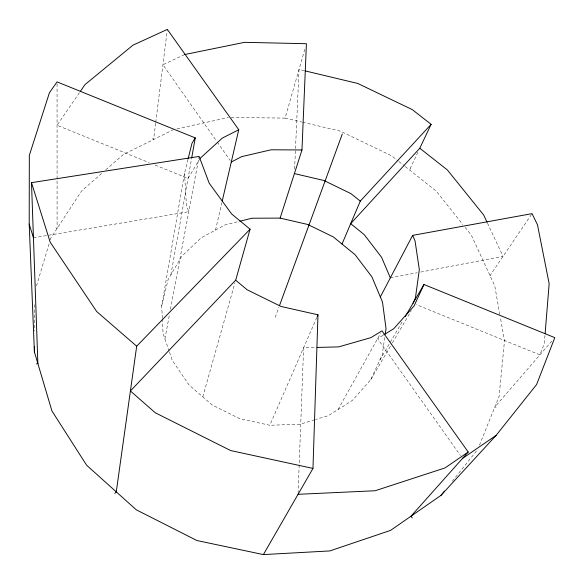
<?xml version="1.0" encoding="UTF-8"?>
<svg xmlns="http://www.w3.org/2000/svg" width="584" height="584" viewBox="0 0 584 584"><rect width="100%" height="100%" fill="white"/><g stroke="black" fill="none" stroke-linecap="round" stroke-linejoin="round"><path stroke-width="0.44" stroke-dasharray="2.92 2.19" d="M298.103 493.392L303.614 347.743L316.17 347.436M294.599 169.068L299.037 69.438L304.3 70.693M544.967 335.464L544.31 343.647L539.908 354.875L416.363 304.651M155.636 123.275L153.614 139.488L152.658 138.087M155.745 122.377L167.331 29.412M384.739 337.537L382.126 355.196L370.752 379.673L352.481 400.361L328.405 415.625L315.572 419.524M162.323 318.302L161.71 305.819L184.507 173.346L188.15 158.717M170.864 274.867L191.494 159.052M164.907 338.859L169.448 314.681M170.455 309.308L198.962 157.322M215.511 230.067L221.854 202.677M161.71 305.819L168.126 279.561L181.624 256.427L201.078 237.863L225.066 224.906L238.958 221.453M202.779 396.879L234.951 282.817M231.111 117.501L285.087 118.092L305.184 48.005M36.478 285.875L49.246 243.302M50.29 239.827L50.808 238.089L81.439 191.143L102.412 172.806M275.181 317.397L278.948 307.118M479.435 445.242L499.064 396.529L504.503 340.8L500.269 316.915M169.47 352.188L172.316 360.518L189.012 384.958L212.021 404.88L239.666 418.677L269.823 425.276L316.893 317.28M417.881 152.271L409.501 169.944L410.53 168.82M338.099 409.479L380.651 333.194M379.856 360.08L389.849 342.961M390.302 342.18L403.011 320.397M370.752 379.673L391.937 343.64M392.397 342.859L411.282 310.739M200.232 158.235L188.041 178.448L155.081 165.068M531.549 214.386L489.998 275.59L491.129 275.371M79.424 92.732L57.064 125.275L149.168 162.666M452.308 481.223L477.756 449.403M551.822 341.1L494.86 406.96L496.079 407.457M105.792 169.849L123.385 154.475L173.455 129.648M382.98 335.347L377.607 338.662L460.411 455.447M184.595 54.553L162.929 64.751L216.664 141.24M314.718 419.779L300.169 424.196L269.823 425.276M177.003 128.86L228.41 117.472M390.346 277.853L417.18 272.735M420.757 272.049L503.058 256.354L487.092 222.3M33.441 237.805L188.763 211.7L186.449 205.386L184.507 173.346M285.087 118.092L301.797 122.034M302.68 122.246L340.494 131.166L391.776 155.913L398.164 160.965M55.881 227.986L57.086 228.475L57.057 81.884M398.872 161.527L404.544 166.017M405.252 166.579L436.248 191.121L462.856 224.512M465.127 227.351L471.354 235.169L494.772 285.941L500.108 316.024M217.19 141.985L230.235 160.549M169.185 351.356L163.06 333.457L162.367 319.192M34.39 304.636L34.398 330.989"/><path stroke-width="0.88" d="M405.281 316.506L423.955 284.503L554.8 337.654L536.608 384.52L496.108 435.387L441 495.363L390.586 530.381L329.821 550.931L263.391 554.588L196.925 540.536L136.262 509.803L86.629 465.229L51.947 410.975L34.398 351.889L29.2 224.044L29.331 155.351L49.428 92.732L57.057 81.884L195.26 137.897L191.647 158.176M263.391 554.588L312.966 468.412L317.973 314.805L281.072 306.483L247.098 289.752L235.688 280.189L250.069 229.198L231.68 213.999L209.24 183.281L199.129 156.432L31.499 182.661L37.872 363.584L36.493 363.854M239.827 221.241L251.981 218.226L280.116 218.109L301.972 149.978L306.41 43.712L244.579 42.333L184.595 54.553M545.113 333.647L549.164 283.678L537.47 224.76L532.061 213.634L412.625 235.381L380.337 296.928M250.069 229.198L136.685 346.21L116.267 491.852L114.829 493.429M385.257 334.012L386.039 328.712L382.484 302.03L371.898 276.853L355.116 254.726L333.289 236.922L307.775 224.475L280.116 218.109M222.263 200.911L238.761 129.736L167.331 29.412L132.918 45.194L85.008 84.6L80.439 91.25M188.15 158.717L191.997 143.226L195.26 137.897M279.575 305.403L342.29 134.028M342.012 244.039L360.277 201.13L431.131 124.326L412.246 109.595L357.78 83.468L305.176 70.898M317.258 316.455L317.973 314.805M423.955 284.503L414.041 306.038L393.74 328.712L383.754 334.873M412.998 303.279L415.414 298.044L419.327 269.567L415.041 240.871L412.625 235.381M390.346 277.853L381.571 257.296L364.219 234.622L350.685 223.657L419.786 148.248L431.131 124.326M441 495.363L444.395 491.122M317.068 347.422L338.589 346.903L370.935 337.632L381.958 330.858L468.229 452.023L411.019 516.19L412.209 517.935M235.688 280.189L130.407 390.981L155.286 412.779L230.673 450.563L312.966 468.412M200.232 158.235L222.336 138.072L238.761 129.736M462.521 458.425L496.108 435.387M468.229 452.023L444.993 467.93L375.132 490.75L298.066 494.305M231.279 162.031L241.725 156.621L271.166 149.781L301.972 149.978M294.394 173.594L323.791 180.449L350.962 193.632L360.277 201.13M419.786 148.248L447.366 169.937L483.669 215.007L487.092 222.3M136.685 346.21L96.725 311.571L50.18 242.17L31.499 182.661M29.2 224.044L33.441 237.805M34.398 346.436L34.398 351.889"/></g></svg>
